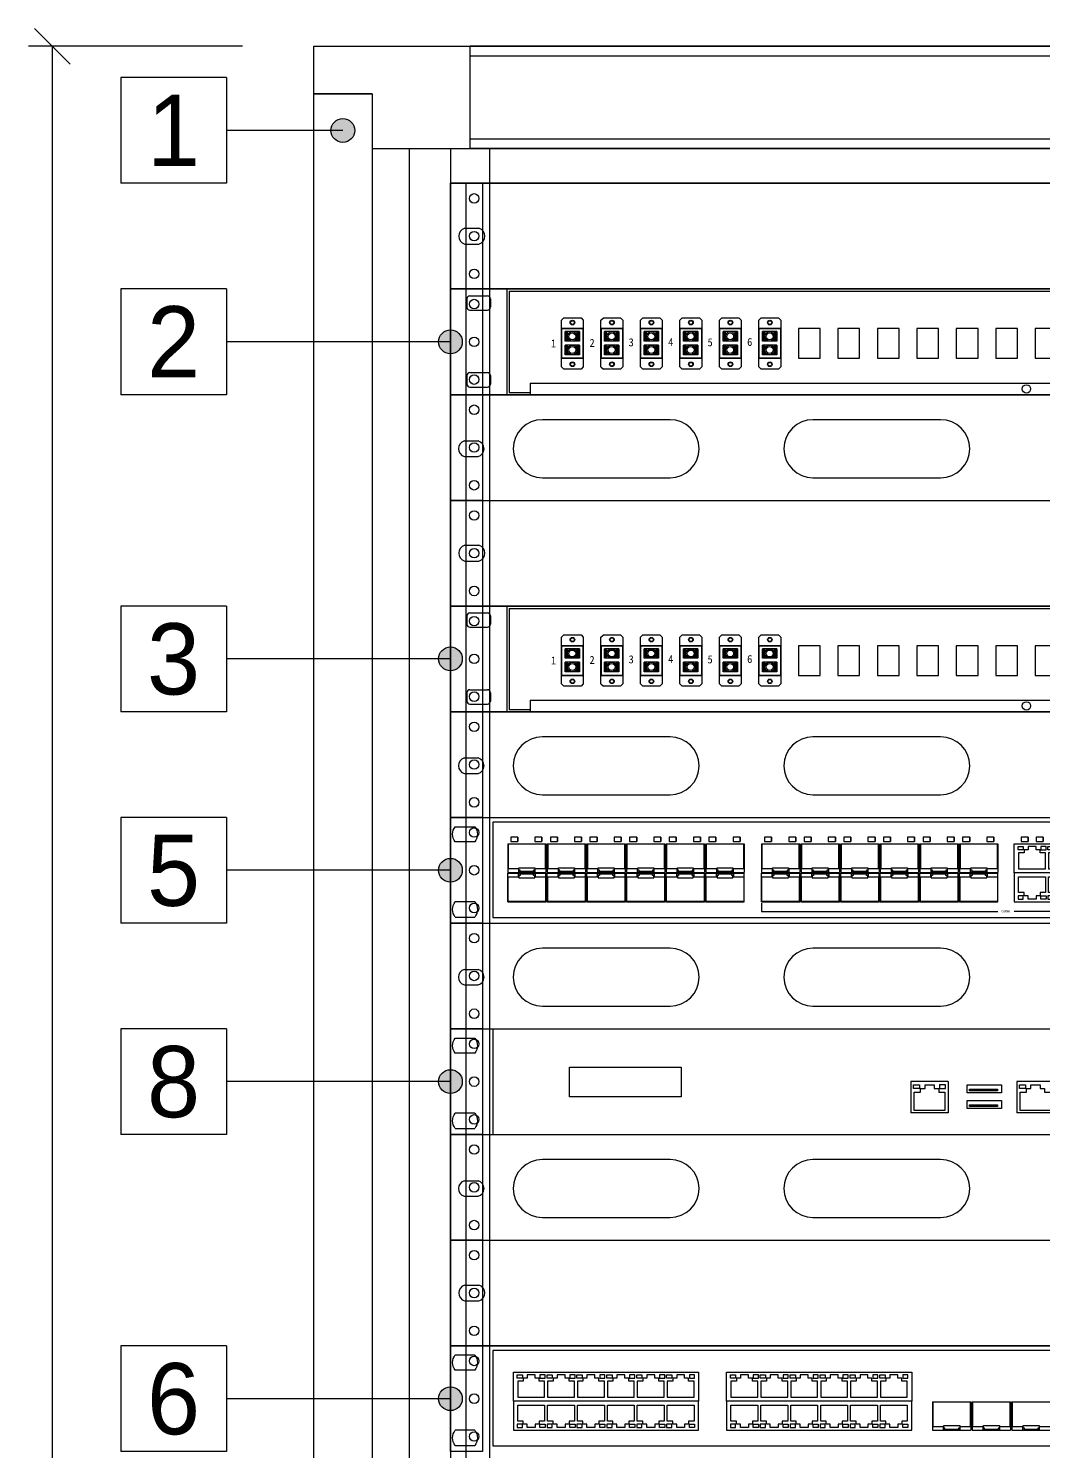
# Model space of a CAD drawing. Header units: millimetres. Extents: x 0 to 84100, y 0 to 29700.
# Drawn here: x 47709 to 50273, y 19964 to 23559 of the extents above; entities that cross this region are included whole.
import ezdxf
from ezdxf.enums import TextEntityAlignment as Align

# ---------------------------------------------------------------- set-up
doc = ezdxf.new("R2010")
doc.units = ezdxf.units.MM
doc.header["$LTSCALE"] = 1000
doc.layers.add('KEC-TEXT', color=6, linetype='Continuous')
doc.styles.add('나눔고딕', font='')
doc.styles.add('돋움체', font='')
doc.styles.get('나눔고딕').set_extended_font_data('나눔고딕')
doc.styles.get('돋움체').set_extended_font_data('DotumChe')

# ---------------------------------------------------------------- blocks, each defined once
blk = doc.blocks.new('_Oblique')
at = {"color": 0, "linetype": 'ByBlock', "lineweight": -2}
blk.add_line((-0.5, -0.5), (0.5, 0.5), dxfattribs=at)
blk = doc.blocks.new('*U29')
h = blk.add_hatch(color=0)
h.dxf.hatch_style = 1
h.paths.add_polyline_path([(98.52, 22.25, -1), (88.5, 22.25, -1)])
at = {"color": 0}
for p, q in [((0, 44.5), (0, 0)), ((44.5, 44.5), (0, 44.5)), ((44.5, 44.5), (44.5, 0)), ((93.51, 22.25), (44.5, 22.25)), ((44.5, 0), (0, 0))]:
    blk.add_line(p, q, dxfattribs=at)
blk.add_lwpolyline([(44.5, 22.25), (44.5, 22.25)], dxfattribs=at)
blk.add_circle((93.51, 22.25), 5.01, dxfattribs=at)
blk = doc.blocks.new('RACK_36U')
at = {"color": 0}
for p, q in [((0, 1780), (0, 1800)), ((0, 1800), (600, 1800)), ((65.85, 1757), (65.85, 1800)), ((534.15, 1800), (65.85, 1800)), ((65.85, 1757), (65.85, 1799.91)), ((65.85, 1796), (534.15, 1796)), ((65.85, 1762.8), (65.85, 1792.8)), ((24.5, 1780), (0, 1780)), ((0, 1780), (24.5, 1780)), ((24.5, 1780), (24.5, 91.6)), ((65.85, 1757), (65.85, 1765.6)), ((24.5, 1757), (65.85, 1757)), ((40.15, 1757), (40.15, 129.3)), ((57.5, 1757), (57.5, 129.3)), ((534.15, 1760.91), (65.85, 1760.91)), ((534.15, 1757), (65.85, 1757)), ((65.85, 1757), (526.05, 1757)), ((73.95, 1757), (73.95, 129.3)), ((542.5, 1742.3), (57.5, 1742.3)), ((64, 1742.3), (64, 140.3)), ((71, 1742.3), (64, 1742.3)), ((71, 1697.8), (64, 1697.8)), ((71, 1653.3), (64, 1653.3)), ((71, 1608.8), (64, 1608.8)), ((71, 1564.3), (64, 1564.3)), ((71, 1519.8), (64, 1519.8)), ((71, 1475.3), (64, 1475.3)), ((71, 1430.8), (64, 1430.8)), ((71, 1386.3), (64, 1386.3)), ((71, 1341.8), (64, 1341.8)), ((71, 1297.3), (64, 1297.3)), ((71, 1252.8), (64, 1252.8))]:
    blk.add_line(p, q, dxfattribs=at)
for points in [[(0, 1800), (600, 1800), (600, 71.6), (0, 71.6)], [(57.5, 1742.3), (71, 1742.3), (71, 1697.8), (57.5, 1697.8)], [(57.5, 1697.8), (71, 1697.8), (71, 1653.3), (57.5, 1653.3)], [(57.5, 1653.3), (71, 1653.3), (71, 1608.8), (57.5, 1608.8)], [(57.5, 1608.8), (71, 1608.8), (71, 1564.3), (57.5, 1564.3)], [(57.5, 1564.3), (71, 1564.3), (71, 1519.8), (57.5, 1519.8)], [(57.5, 1519.8), (71, 1519.8), (71, 1475.3), (57.5, 1475.3)], [(57.5, 1475.3), (71, 1475.3), (71, 1430.8), (57.5, 1430.8)], [(57.5, 1430.8), (71, 1430.8), (71, 1386.3), (57.5, 1386.3)], [(57.5, 1386.3), (71, 1386.3), (71, 1341.8), (57.5, 1341.8)], [(57.5, 1341.8), (71, 1341.8), (71, 1297.3), (57.5, 1297.3)], [(57.5, 1297.3), (71, 1297.3), (71, 1252.8), (57.5, 1252.8)], [(57.5, 1252.8), (71, 1252.8), (71, 1208.3), (57.5, 1208.3)]]:
    blk.add_lwpolyline(points, close=True, dxfattribs=at)
for centre in [(67.5, 1735.95), (67.5, 1720.05), (67.5, 1704.15), (67.5, 1691.45), (67.5, 1675.55), (67.5, 1659.65), (67.5, 1646.95), (67.5, 1631.05), (67.5, 1615.15), (67.5, 1602.45), (67.5, 1586.55), (67.5, 1570.65), (67.5, 1557.95), (67.5, 1542.05), (67.5, 1526.15), (67.5, 1513.45), (67.5, 1497.55), (67.5, 1481.65), (67.5, 1468.95), (67.5, 1453.05), (67.5, 1437.15), (67.5, 1424.45), (67.5, 1408.55), (67.5, 1392.65), (67.5, 1379.95), (67.5, 1364.05), (67.5, 1348.15), (67.5, 1335.45), (67.5, 1319.55), (67.5, 1303.65), (67.5, 1290.95), (67.5, 1275.05), (67.5, 1259.15), (67.5, 1246.45), (67.5, 1230.55), (67.5, 1214.65)]:
    blk.add_circle(centre, 2, dxfattribs=at)
blk = doc.blocks.new('ENTRY PANEL')
at = {"color": 0}
for p, q in [((0, 44.5), (0, 0)), ((0, 44.5), (485, 44.5)), ((92.45, 33.96), (38.7, 33.96)), ((206.39, 33.96), (152.64, 33.96)), ((5.86, 25.02), (11.73, 25.02)), ((5.86, 18.47), (11.73, 18.47)), ((38.7, 9.53), (92.45, 9.53)), ((152.64, 9.53), (206.39, 9.53)), ((0, 0), (485, 0))]:
    blk.add_line(p, q, dxfattribs=at)
for centre, radius, start, end in [((38.7, 21.74), 12.22, 90, 270), ((92.45, 21.74), 12.22, 270, 90), ((152.64, 21.74), 12.22, 90, 270), ((206.39, 21.74), 12.22, 270, 90), ((6.84, 21.74), 3.42, 106.60155, 253.39845), ((10.75, 21.74), 3.42, 286.60155, 73.39845)]:
    blk.add_arc(centre, radius, start, end, dxfattribs=at)
blk = doc.blocks.new('*U33')
at = {"color": 0}
for p, q in [((0, 44.5), (485, 44.5)), ((0, 44.5), (0, 0)), ((6, 25.6), (12, 25.6)), ((6, 18.9), (12, 18.9)), ((0, 0), (485, 0))]:
    blk.add_line(p, q, dxfattribs=at)
blk.add_lwpolyline([(0, 44.5), (485, 44.5), (485, 0), (0, 0)], close=True, dxfattribs=at)
for centre, start, end in [((7, 22.25), 106.60155, 253.39845), ((11, 22.25), 286.60155, 73.39845)]:
    blk.add_arc(centre, 3.5, start, end, dxfattribs=at)
blk = doc.blocks.new('*U34')
h = blk.add_hatch(color=0)
h.dxf.hatch_style = 1
h.paths.add_polyline_path([(143.83, 22.25, -1), (133.81, 22.25, -1)])
at = {"color": 0}
for p, q in [((0, 44.5), (0, 0)), ((44.5, 44.5), (0, 44.5)), ((44.5, 44.5), (44.5, 0)), ((138.82, 22.25), (44.5, 22.25)), ((44.5, 0), (0, 0))]:
    blk.add_line(p, q, dxfattribs=at)
blk.add_lwpolyline([(44.5, 22.25), (44.5, 22.25)], dxfattribs=at)
blk.add_circle((138.82, 22.25), 5.01, dxfattribs=at)
blk = doc.blocks.new('lcdfasdf')
at = {"color": 0}
for p, q in [((2222926, 1044790), (2222953, 1044816)), ((2222926, 1044258), (2222926, 1044790)), ((2222926, 1044354), (2222926, 1044693)), ((2222926, 1044693), (2223175, 1044693)), ((2222953, 1044816), (2223149, 1044816)), ((2223149, 1044816), (2223175, 1044790)), ((2223175, 1044790), (2223175, 1044258)), ((2223175, 1044693), (2223175, 1044354)), ((2223131, 1044659), (2222967, 1044659)), ((2222967, 1044549), (2222967, 1044659)), ((2223131, 1044549), (2222967, 1044549)), ((2222979, 1044659), (2222979, 1044549)), ((2222979, 1044556), (2222979, 1044651)), ((2222979, 1044651), (2222994, 1044651)), ((2222979, 1044556), (2222994, 1044556)), ((2222994, 1044556), (2222994, 1044651)), ((2223104, 1044556), (2223104, 1044651)), ((2223104, 1044651), (2223118, 1044651)), ((2223104, 1044556), (2223118, 1044556)), ((2223118, 1044659), (2223118, 1044549)), ((2223118, 1044556), (2223118, 1044651)), ((2223131, 1044659), (2223131, 1044549)), ((2223175, 1044354), (2222926, 1044354)), ((2223131, 1044506), (2222967, 1044506)), ((2222967, 1044395), (2222967, 1044506)), ((2223131, 1044395), (2222967, 1044395)), ((2222979, 1044506), (2222979, 1044395)), ((2222979, 1044403), (2222979, 1044498)), ((2222979, 1044498), (2222994, 1044498)), ((2222979, 1044403), (2222994, 1044403)), ((2222994, 1044403), (2222994, 1044498)), ((2223104, 1044403), (2223104, 1044498)), ((2223104, 1044498), (2223118, 1044498)), ((2223104, 1044403), (2223118, 1044403)), ((2223118, 1044506), (2223118, 1044395)), ((2223118, 1044403), (2223118, 1044498)), ((2223131, 1044506), (2223131, 1044395)), ((2222926, 1044258), (2222953, 1044231)), ((2223149, 1044231), (2222953, 1044231)), ((2223175, 1044258), (2223149, 1044231))]:
    blk.add_line(p, q, dxfattribs=at)
for centre, radius in [((2223051, 1044762), 26.5), ((2223051, 1044762), 21.2), ((2223049, 1044604), 55.2), ((2223049, 1044604), 39.4), ((2223049, 1044450), 55.2), ((2223049, 1044450), 39.4), ((2223051, 1044286), 26.5), ((2223051, 1044286), 21.2)]:
    blk.add_circle(centre, radius, dxfattribs=at)
blk = doc.blocks.new('12CORE')
at = {"color": 0}
for p, q in [((0, 44.5), (0, 0)), ((23.76, 44.5), (23.76, 0)), ((24.74, 43.52), (460.26, 43.52)), ((24.74, 43.52), (24.74, 0.98)), ((6.91, 40.38), (6.91, 36.83)), ((8.17, 41.63), (15.6, 41.63)), ((16.85, 40.38), (16.85, 36.83)), ((8.17, 35.57), (15.6, 35.57)), ((46.78, 27.8), (46.78, 15.32)), ((55.95, 27.8), (46.78, 27.8)), ((55.95, 15.32), (55.95, 27.8)), ((63.4, 27.8), (63.4, 15.32)), ((72.57, 27.8), (63.4, 27.8)), ((72.57, 15.32), (72.57, 27.8)), ((80.02, 27.8), (80.02, 15.32)), ((89.19, 27.8), (80.02, 27.8)), ((89.19, 15.32), (89.19, 27.8)), ((96.64, 27.8), (96.64, 15.32)), ((105.81, 27.8), (96.64, 27.8)), ((105.81, 15.32), (105.81, 27.8)), ((113.26, 27.8), (113.26, 15.32)), ((122.43, 27.8), (113.26, 27.8)), ((122.43, 15.32), (122.43, 27.8)), ((129.88, 27.8), (129.88, 15.32)), ((139.05, 27.8), (129.88, 27.8)), ((139.05, 15.32), (139.05, 27.8)), ((146.5, 27.8), (146.5, 15.32)), ((155.67, 27.8), (146.5, 27.8)), ((155.67, 15.32), (155.67, 27.8)), ((163.12, 27.8), (163.12, 15.32)), ((172.29, 27.8), (163.12, 27.8)), ((172.29, 15.32), (172.29, 27.8)), ((179.74, 27.8), (179.74, 15.32)), ((188.91, 27.8), (179.74, 27.8)), ((188.91, 15.32), (188.91, 27.8)), ((196.36, 27.8), (196.36, 15.32)), ((205.53, 27.8), (196.36, 27.8)), ((205.53, 15.32), (205.53, 27.8)), ((212.98, 27.8), (212.98, 15.32)), ((222.15, 27.8), (212.98, 27.8)), ((222.15, 15.32), (222.15, 27.8)), ((229.6, 27.8), (229.6, 15.32)), ((238.77, 27.8), (229.6, 27.8)), ((238.77, 15.32), (238.77, 27.8)), ((246.22, 27.8), (246.22, 15.32)), ((255.39, 27.8), (246.22, 27.8)), ((46.78, 15.32), (55.95, 15.32)), ((63.4, 15.32), (72.57, 15.32)), ((80.02, 15.32), (89.19, 15.32)), ((96.64, 15.32), (105.81, 15.32)), ((113.26, 15.32), (122.43, 15.32)), ((129.88, 15.32), (139.05, 15.32)), ((146.5, 15.32), (155.67, 15.32)), ((163.12, 15.32), (172.29, 15.32)), ((179.74, 15.32), (188.91, 15.32)), ((196.36, 15.32), (205.53, 15.32)), ((212.98, 15.32), (222.15, 15.32)), ((229.6, 15.32), (238.77, 15.32)), ((246.22, 15.32), (255.39, 15.32)), ((6.91, 8.02), (6.91, 4.47)), ((8.17, 9.27), (15.6, 9.27)), ((16.85, 8.02), (16.85, 4.47)), ((8.17, 3.22), (15.6, 3.22)), ((24.74, 0.98), (33.52, 0.98)), ((33.52, 4.88), (451.48, 4.88)), ((33.52, 4.88), (33.52, 0))]:
    blk.add_line(p, q, dxfattribs=at)
blk.add_lwpolyline([(0, 44.5), (485, 44.5), (485, 0), (0, 0)], close=True, dxfattribs=at)
blk.add_circle((242.5, 2.44), 1.76, dxfattribs=at)
for centre, start, end in [((8.17, 40.38), 90, 180), ((8.17, 36.83), 180, 270), ((15.6, 40.38), 0, 90), ((15.6, 36.83), 270, 0), ((8.17, 8.02), 90, 180), ((15.6, 8.02), 0, 90), ((8.17, 4.47), 180, 270), ((15.6, 4.47), 270, 0)]:
    blk.add_arc(centre, 1.25, start, end, dxfattribs=at)
at = {"color": 0, "xscale": 0.0368463320600703, "yscale": 0.0368463320600703, "zscale": 0.0368463320600703}
for p in [(-81859.9, -38465.31), (-81843.28, -38465.31), (-81826.66, -38465.31), (-81810.04, -38465.31), (-81793.42, -38465.31), (-81776.8, -38465.31)]:
    blk.add_blockref('lcdfasdf', p, dxfattribs=at)
at = {"color": 0, "style": '돋움체'}
for s, p in [('1', (42.31, 19.89)), ('2', (58.56, 20.12)), ('3', (75.01, 20.37)), ('4', (91.68, 20.5)), ('5', (108.25, 20.37)), ('6', (124.92, 20.5))]:
    blk.add_text(s, height=3.37, dxfattribs=at).set_placement(p)
blk = doc.blocks.new('*U36')
at = {"color": 0, "lineweight": -3}
for p, q in [((0, 44.5), (0, 0)), ((57.67, 42.53), (17.91, 42.53)), ((17.91, 42.53), (17.91, 2.38)), ((466.09, 42.53), (57.67, 42.53)), ((2.04, 40.65), (10.26, 40.65)), ((10.26, 34.23), (2.04, 34.23)), ((26.5, 33.39), (104.42, 33.39)), ((26.5, 21.19), (26.5, 33.39)), ((28.1, 30.94), (28.1, 32.32)), ((28.1, 32.32), (30.29, 32.32)), ((30.29, 30.94), (28.1, 30.94)), ((30.29, 32.32), (30.29, 30.94)), ((32.32, 30.94), (30.64, 30.94)), ((30.64, 30.94), (30.64, 29.56)), ((35.68, 32.32), (32.32, 32.32)), ((32.32, 32.32), (32.32, 30.94)), ((35.68, 30.94), (35.68, 32.32)), ((37.35, 30.94), (35.68, 30.94)), ((37.35, 29.56), (37.35, 30.94)), ((39.89, 32.32), (37.7, 32.32)), ((37.7, 32.32), (37.7, 30.94)), ((37.7, 30.94), (39.89, 30.94)), ((39.89, 30.94), (39.89, 32.32)), ((40.69, 30.94), (40.69, 32.32)), ((40.69, 32.32), (42.87, 32.32)), ((42.87, 30.94), (40.69, 30.94)), ((42.87, 32.32), (42.87, 30.94)), ((44.9, 30.94), (43.22, 30.94)), ((43.22, 30.94), (43.22, 29.56)), ((48.26, 32.32), (44.9, 32.32)), ((44.9, 32.32), (44.9, 30.94)), ((48.26, 30.94), (48.26, 32.32)), ((49.94, 30.94), (48.26, 30.94)), ((49.94, 29.56), (49.94, 30.94)), ((52.47, 32.32), (50.29, 32.32)), ((50.29, 32.32), (50.29, 30.94)), ((50.29, 30.94), (52.47, 30.94)), ((52.47, 30.94), (52.47, 32.32)), ((53.28, 30.94), (53.28, 32.32)), ((53.28, 32.32), (55.46, 32.32)), ((55.46, 30.94), (53.28, 30.94)), ((55.46, 32.32), (55.46, 30.94)), ((57.49, 30.94), (55.81, 30.94)), ((55.81, 30.94), (55.81, 29.56)), ((60.85, 32.32), (57.49, 32.32)), ((57.49, 32.32), (57.49, 30.94)), ((60.85, 30.94), (60.85, 32.32)), ((62.53, 30.94), (60.85, 30.94)), ((62.53, 29.56), (62.53, 30.94)), ((65.06, 32.32), (62.88, 32.32)), ((62.88, 32.32), (62.88, 30.94)), ((62.88, 30.94), (65.06, 30.94)), ((65.06, 30.94), (65.06, 32.32)), ((65.86, 30.94), (65.86, 32.32)), ((65.86, 32.32), (68.05, 32.32)), ((68.05, 30.94), (65.86, 30.94)), ((68.05, 32.32), (68.05, 30.94)), ((70.07, 30.94), (68.4, 30.94)), ((68.4, 30.94), (68.4, 29.56)), ((73.43, 32.32), (70.07, 32.32)), ((70.07, 32.32), (70.07, 30.94)), ((73.43, 30.94), (73.43, 32.32)), ((75.11, 30.94), (73.43, 30.94)), ((75.11, 29.56), (75.11, 30.94)), ((77.65, 32.32), (75.46, 32.32)), ((75.46, 32.32), (75.46, 30.94)), ((75.46, 30.94), (77.65, 30.94)), ((77.65, 30.94), (77.65, 32.32)), ((78.45, 30.94), (78.45, 32.32)), ((78.45, 32.32), (80.63, 32.32)), ((80.63, 30.94), (78.45, 30.94)), ((80.63, 32.32), (80.63, 30.94)), ((82.66, 30.94), (80.98, 30.94)), ((80.98, 30.94), (80.98, 29.56)), ((86.02, 32.32), (82.66, 32.32)), ((82.66, 32.32), (82.66, 30.94)), ((86.02, 30.94), (86.02, 32.32)), ((87.7, 30.94), (86.02, 30.94)), ((87.7, 29.56), (87.7, 30.94)), ((90.23, 32.32), (88.05, 32.32)), ((88.05, 32.32), (88.05, 30.94)), ((88.05, 30.94), (90.23, 30.94)), ((90.23, 30.94), (90.23, 32.32)), ((91.03, 30.94), (91.03, 32.32)), ((91.03, 32.32), (93.22, 32.32)), ((93.22, 30.94), (91.03, 30.94)), ((93.22, 32.32), (93.22, 30.94)), ((95.25, 30.94), (93.57, 30.94)), ((93.57, 30.94), (93.57, 29.56)), ((98.61, 32.32), (95.25, 32.32)), ((95.25, 32.32), (95.25, 30.94)), ((98.61, 30.94), (98.61, 32.32)), ((100.29, 30.94), (98.61, 30.94)), ((100.29, 29.56), (100.29, 30.94)), ((102.82, 32.32), (100.63, 32.32)), ((100.63, 32.32), (100.63, 30.94)), ((100.63, 30.94), (102.82, 30.94)), ((102.82, 30.94), (102.82, 32.32)), ((104.42, 33.39), (104.42, 21.19)), ((116.28, 33.39), (194.2, 33.39)), ((116.28, 21.19), (116.28, 33.39)), ((117.88, 30.94), (117.88, 32.32)), ((117.88, 32.32), (120.07, 32.32)), ((120.07, 30.94), (117.88, 30.94)), ((120.07, 32.32), (120.07, 30.94)), ((122.1, 30.94), (120.42, 30.94)), ((120.42, 30.94), (120.42, 29.56)), ((125.45, 32.32), (122.1, 32.32)), ((122.1, 32.32), (122.1, 30.94)), ((125.45, 30.94), (125.45, 32.32)), ((127.13, 30.94), (125.45, 30.94)), ((127.13, 29.56), (127.13, 30.94)), ((129.67, 32.32), (127.48, 32.32)), ((127.48, 32.32), (127.48, 30.94)), ((127.48, 30.94), (129.67, 30.94)), ((129.67, 30.94), (129.67, 32.32)), ((130.47, 30.94), (130.47, 32.32)), ((130.47, 32.32), (132.65, 32.32)), ((132.65, 30.94), (130.47, 30.94)), ((132.65, 32.32), (132.65, 30.94)), ((134.68, 30.94), (133, 30.94)), ((133, 30.94), (133, 29.56)), ((138.04, 32.32), (134.68, 32.32)), ((134.68, 32.32), (134.68, 30.94)), ((138.04, 30.94), (138.04, 32.32)), ((139.72, 30.94), (138.04, 30.94)), ((139.72, 29.56), (139.72, 30.94)), ((142.25, 32.32), (140.07, 32.32)), ((140.07, 32.32), (140.07, 30.94)), ((140.07, 30.94), (142.25, 30.94)), ((142.25, 30.94), (142.25, 32.32)), ((143.05, 30.94), (143.05, 32.32)), ((143.05, 32.32), (145.24, 32.32)), ((145.24, 30.94), (143.05, 30.94)), ((145.24, 32.32), (145.24, 30.94)), ((147.27, 30.94), (145.59, 30.94)), ((145.59, 30.94), (145.59, 29.56)), ((150.63, 32.32), (147.27, 32.32)), ((147.27, 32.32), (147.27, 30.94)), ((150.63, 30.94), (150.63, 32.32)), ((152.31, 30.94), (150.63, 30.94)), ((152.31, 29.56), (152.31, 30.94)), ((154.84, 32.32), (152.66, 32.32)), ((152.66, 32.32), (152.66, 30.94)), ((152.66, 30.94), (154.84, 30.94)), ((154.84, 30.94), (154.84, 32.32)), ((155.64, 30.94), (155.64, 32.32)), ((155.64, 32.32), (157.82, 32.32)), ((157.82, 30.94), (155.64, 30.94)), ((157.82, 32.32), (157.82, 30.94)), ((159.85, 30.94), (158.17, 30.94)), ((158.17, 30.94), (158.17, 29.56)), ((163.21, 32.32), (159.85, 32.32)), ((159.85, 32.32), (159.85, 30.94)), ((163.21, 30.94), (163.21, 32.32)), ((164.89, 30.94), (163.21, 30.94)), ((164.89, 29.56), (164.89, 30.94)), ((167.42, 32.32), (165.24, 32.32)), ((165.24, 32.32), (165.24, 30.94)), ((165.24, 30.94), (167.42, 30.94)), ((167.42, 30.94), (167.42, 32.32)), ((168.23, 30.94), (168.23, 32.32)), ((168.23, 32.32), (170.41, 32.32)), ((170.41, 30.94), (168.23, 30.94)), ((170.41, 32.32), (170.41, 30.94)), ((172.44, 30.94), (170.76, 30.94)), ((170.76, 30.94), (170.76, 29.56)), ((175.8, 32.32), (172.44, 32.32)), ((172.44, 32.32), (172.44, 30.94)), ((175.8, 30.94), (175.8, 32.32)), ((177.48, 30.94), (175.8, 30.94)), ((177.48, 29.56), (177.48, 30.94)), ((180.01, 32.32), (177.83, 32.32)), ((177.83, 32.32), (177.83, 30.94)), ((177.83, 30.94), (180.01, 30.94)), ((180.01, 30.94), (180.01, 32.32)), ((180.81, 30.94), (180.81, 32.32)), ((180.81, 32.32), (183, 32.32)), ((183, 30.94), (180.81, 30.94)), ((183, 32.32), (183, 30.94)), ((185.03, 30.94), (183.35, 30.94)), ((183.35, 30.94), (183.35, 29.56)), ((188.38, 32.32), (185.03, 32.32)), ((185.03, 32.32), (185.03, 30.94)), ((188.38, 30.94), (188.38, 32.32)), ((190.06, 30.94), (188.38, 30.94)), ((190.06, 29.56), (190.06, 30.94)), ((192.6, 32.32), (190.41, 32.32)), ((190.41, 32.32), (190.41, 30.94)), ((190.41, 30.94), (192.6, 30.94)), ((192.6, 30.94), (192.6, 32.32)), ((194.2, 33.39), (194.2, 21.19)), ((28.34, 29.56), (28.34, 22.84)), ((30.64, 29.56), (28.34, 29.56)), ((39.65, 29.56), (37.35, 29.56)), ((39.65, 22.84), (39.65, 29.56)), ((40.93, 29.56), (40.93, 22.84)), ((43.22, 29.56), (40.93, 29.56)), ((52.24, 29.56), (49.94, 29.56)), ((52.24, 22.84), (52.24, 29.56)), ((53.51, 29.56), (53.51, 22.84)), ((55.81, 29.56), (53.51, 29.56)), ((64.82, 29.56), (62.53, 29.56)), ((64.82, 22.84), (64.82, 29.56)), ((66.1, 29.56), (66.1, 22.84)), ((68.4, 29.56), (66.1, 29.56)), ((77.41, 29.56), (75.11, 29.56)), ((77.41, 22.84), (77.41, 29.56)), ((78.68, 29.56), (78.68, 22.84)), ((80.98, 29.56), (78.68, 29.56)), ((90, 29.56), (87.7, 29.56)), ((90, 22.84), (90, 29.56)), ((91.27, 29.56), (91.27, 22.84)), ((93.57, 29.56), (91.27, 29.56)), ((102.58, 29.56), (100.29, 29.56)), ((102.58, 22.84), (102.58, 29.56)), ((118.12, 29.56), (118.12, 22.84)), ((120.42, 29.56), (118.12, 29.56)), ((129.43, 29.56), (127.13, 29.56)), ((129.43, 22.84), (129.43, 29.56)), ((130.7, 29.56), (130.7, 22.84)), ((133, 29.56), (130.7, 29.56)), ((142.02, 29.56), (139.72, 29.56)), ((142.02, 22.84), (142.02, 29.56)), ((143.29, 29.56), (143.29, 22.84)), ((145.59, 29.56), (143.29, 29.56)), ((154.6, 29.56), (152.31, 29.56)), ((154.6, 22.84), (154.6, 29.56)), ((155.88, 29.56), (155.88, 22.84)), ((158.17, 29.56), (155.88, 29.56)), ((167.19, 29.56), (164.89, 29.56)), ((167.19, 22.84), (167.19, 29.56)), ((168.46, 29.56), (168.46, 22.84)), ((170.76, 29.56), (168.46, 29.56)), ((179.77, 29.56), (177.48, 29.56)), ((179.77, 22.84), (179.77, 29.56)), ((181.05, 29.56), (181.05, 22.84)), ((183.35, 29.56), (181.05, 29.56)), ((192.36, 29.56), (190.06, 29.56)), ((192.36, 22.84), (192.36, 29.56)), ((104.42, 21.19), (26.5, 21.19)), ((104.42, 21.19), (26.5, 21.19)), ((26.5, 21.19), (26.5, 9)), ((28.34, 22.84), (39.65, 22.84)), ((28.34, 12.82), (28.34, 19.55)), ((28.34, 19.55), (39.65, 19.55)), ((39.65, 19.55), (39.65, 12.82)), ((40.93, 22.84), (52.24, 22.84)), ((40.93, 12.82), (40.93, 19.55)), ((40.93, 19.55), (52.24, 19.55)), ((52.24, 19.55), (52.24, 12.82)), ((53.51, 22.84), (64.82, 22.84)), ((53.51, 12.82), (53.51, 19.55)), ((53.51, 19.55), (64.82, 19.55)), ((64.82, 19.55), (64.82, 12.82)), ((66.1, 22.84), (77.41, 22.84)), ((66.1, 12.82), (66.1, 19.55)), ((66.1, 19.55), (77.41, 19.55)), ((77.41, 19.55), (77.41, 12.82)), ((78.68, 22.84), (90, 22.84)), ((78.68, 12.82), (78.68, 19.55)), ((78.68, 19.55), (90, 19.55)), ((90, 19.55), (90, 12.82)), ((91.27, 22.84), (102.58, 22.84)), ((91.27, 12.82), (91.27, 19.55)), ((91.27, 19.55), (102.58, 19.55)), ((102.58, 19.55), (102.58, 12.82)), ((104.42, 9), (104.42, 21.19)), ((194.2, 21.19), (116.28, 21.19)), ((194.2, 21.19), (116.28, 21.19)), ((116.28, 21.19), (116.28, 9)), ((118.12, 22.84), (129.43, 22.84)), ((118.12, 12.82), (118.12, 19.55)), ((118.12, 19.55), (129.43, 19.55)), ((129.43, 19.55), (129.43, 12.82)), ((130.7, 22.84), (142.02, 22.84)), ((130.7, 12.82), (130.7, 19.55)), ((130.7, 19.55), (142.02, 19.55)), ((142.02, 19.55), (142.02, 12.82)), ((143.29, 22.84), (154.6, 22.84)), ((143.29, 12.82), (143.29, 19.55)), ((143.29, 19.55), (154.6, 19.55)), ((154.6, 19.55), (154.6, 12.82)), ((155.88, 22.84), (167.19, 22.84)), ((155.88, 12.82), (155.88, 19.55)), ((155.88, 19.55), (167.19, 19.55)), ((167.19, 19.55), (167.19, 12.82)), ((168.46, 22.84), (179.77, 22.84)), ((168.46, 12.82), (168.46, 19.55)), ((168.46, 19.55), (179.77, 19.55)), ((179.77, 19.55), (179.77, 12.82)), ((181.05, 22.84), (192.36, 22.84)), ((181.05, 12.82), (181.05, 19.55)), ((181.05, 19.55), (192.36, 19.55)), ((192.36, 19.55), (192.36, 12.82)), ((194.2, 9), (194.2, 21.19)), ((30.64, 12.82), (28.34, 12.82)), ((30.64, 11.45), (30.64, 12.82)), ((39.65, 12.82), (37.35, 12.82)), ((37.35, 12.82), (37.35, 11.45)), ((43.22, 12.82), (40.93, 12.82)), ((43.22, 11.45), (43.22, 12.82)), ((52.24, 12.82), (49.94, 12.82)), ((49.94, 12.82), (49.94, 11.45)), ((55.81, 12.82), (53.51, 12.82)), ((55.81, 11.45), (55.81, 12.82)), ((64.82, 12.82), (62.53, 12.82)), ((62.53, 12.82), (62.53, 11.45)), ((68.4, 12.82), (66.1, 12.82)), ((68.4, 11.45), (68.4, 12.82)), ((77.41, 12.82), (75.11, 12.82)), ((75.11, 12.82), (75.11, 11.45)), ((80.98, 12.82), (78.68, 12.82)), ((80.98, 11.45), (80.98, 12.82)), ((90, 12.82), (87.7, 12.82)), ((87.7, 12.82), (87.7, 11.45)), ((93.57, 12.82), (91.27, 12.82)), ((93.57, 11.45), (93.57, 12.82)), ((102.58, 12.82), (100.29, 12.82)), ((100.29, 12.82), (100.29, 11.45)), ((120.42, 12.82), (118.12, 12.82)), ((120.42, 11.45), (120.42, 12.82)), ((129.43, 12.82), (127.13, 12.82)), ((127.13, 12.82), (127.13, 11.45)), ((133, 12.82), (130.7, 12.82)), ((133, 11.45), (133, 12.82)), ((142.02, 12.82), (139.72, 12.82)), ((139.72, 12.82), (139.72, 11.45)), ((145.59, 12.82), (143.29, 12.82)), ((145.59, 11.45), (145.59, 12.82)), ((154.6, 12.82), (152.31, 12.82)), ((152.31, 12.82), (152.31, 11.45)), ((158.17, 12.82), (155.88, 12.82)), ((158.17, 11.45), (158.17, 12.82)), ((167.19, 12.82), (164.89, 12.82)), ((164.89, 12.82), (164.89, 11.45)), ((170.76, 12.82), (168.46, 12.82)), ((170.76, 11.45), (170.76, 12.82)), ((179.77, 12.82), (177.48, 12.82)), ((177.48, 12.82), (177.48, 11.45)), ((183.35, 12.82), (181.05, 12.82)), ((183.35, 11.45), (183.35, 12.82)), ((192.36, 12.82), (190.06, 12.82)), ((190.06, 12.82), (190.06, 11.45)), ((10.26, 8.96), (2.04, 8.96)), ((26.5, 9), (104.42, 9)), ((30.29, 11.45), (28.1, 11.45)), ((28.1, 11.45), (28.1, 10.07)), ((28.1, 10.07), (30.29, 10.07)), ((30.29, 10.07), (30.29, 11.45)), ((32.32, 11.45), (30.64, 11.45)), ((32.32, 10.07), (32.32, 11.45)), ((35.68, 10.07), (32.32, 10.07)), ((37.35, 11.45), (35.68, 11.45)), ((35.68, 11.45), (35.68, 10.07)), ((37.7, 11.45), (39.89, 11.45)), ((37.7, 10.07), (37.7, 11.45)), ((39.89, 10.07), (37.7, 10.07)), ((39.89, 11.45), (39.89, 10.07)), ((42.87, 11.45), (40.69, 11.45)), ((40.69, 11.45), (40.69, 10.07)), ((40.69, 10.07), (42.87, 10.07)), ((42.87, 10.07), (42.87, 11.45)), ((44.9, 11.45), (43.22, 11.45)), ((44.9, 10.07), (44.9, 11.45)), ((48.26, 10.07), (44.9, 10.07)), ((49.94, 11.45), (48.26, 11.45)), ((48.26, 11.45), (48.26, 10.07)), ((50.29, 11.45), (52.47, 11.45)), ((50.29, 10.07), (50.29, 11.45)), ((52.47, 10.07), (50.29, 10.07)), ((52.47, 11.45), (52.47, 10.07)), ((55.46, 11.45), (53.28, 11.45)), ((53.28, 11.45), (53.28, 10.07)), ((53.28, 10.07), (55.46, 10.07)), ((55.46, 10.07), (55.46, 11.45)), ((57.49, 11.45), (55.81, 11.45)), ((57.49, 10.07), (57.49, 11.45)), ((60.85, 10.07), (57.49, 10.07)), ((62.53, 11.45), (60.85, 11.45)), ((60.85, 11.45), (60.85, 10.07)), ((62.88, 11.45), (65.06, 11.45)), ((62.88, 10.07), (62.88, 11.45)), ((65.06, 10.07), (62.88, 10.07)), ((65.06, 11.45), (65.06, 10.07)), ((68.05, 11.45), (65.86, 11.45)), ((65.86, 11.45), (65.86, 10.07)), ((65.86, 10.07), (68.05, 10.07)), ((68.05, 10.07), (68.05, 11.45)), ((70.07, 11.45), (68.4, 11.45)), ((70.07, 10.07), (70.07, 11.45)), ((73.43, 10.07), (70.07, 10.07)), ((75.11, 11.45), (73.43, 11.45)), ((73.43, 11.45), (73.43, 10.07)), ((75.46, 11.45), (77.65, 11.45)), ((75.46, 10.07), (75.46, 11.45)), ((77.65, 10.07), (75.46, 10.07)), ((77.65, 11.45), (77.65, 10.07)), ((80.63, 11.45), (78.45, 11.45)), ((78.45, 11.45), (78.45, 10.07)), ((78.45, 10.07), (80.63, 10.07)), ((80.63, 10.07), (80.63, 11.45)), ((82.66, 11.45), (80.98, 11.45)), ((82.66, 10.07), (82.66, 11.45)), ((86.02, 10.07), (82.66, 10.07)), ((87.7, 11.45), (86.02, 11.45)), ((86.02, 11.45), (86.02, 10.07)), ((88.05, 11.45), (90.23, 11.45)), ((88.05, 10.07), (88.05, 11.45)), ((90.23, 10.07), (88.05, 10.07)), ((90.23, 11.45), (90.23, 10.07)), ((93.22, 11.45), (91.03, 11.45)), ((91.03, 11.45), (91.03, 10.07)), ((91.03, 10.07), (93.22, 10.07)), ((93.22, 10.07), (93.22, 11.45)), ((95.25, 11.45), (93.57, 11.45)), ((95.25, 10.07), (95.25, 11.45)), ((98.61, 10.07), (95.25, 10.07)), ((100.29, 11.45), (98.61, 11.45)), ((98.61, 11.45), (98.61, 10.07)), ((100.63, 11.45), (102.82, 11.45)), ((100.63, 10.07), (100.63, 11.45)), ((102.82, 10.07), (100.63, 10.07)), ((102.82, 11.45), (102.82, 10.07)), ((116.28, 9), (194.2, 9)), ((120.07, 11.45), (117.88, 11.45)), ((117.88, 11.45), (117.88, 10.07)), ((117.88, 10.07), (120.07, 10.07)), ((120.07, 10.07), (120.07, 11.45)), ((122.1, 11.45), (120.42, 11.45)), ((122.1, 10.07), (122.1, 11.45)), ((125.45, 10.07), (122.1, 10.07)), ((127.13, 11.45), (125.45, 11.45)), ((125.45, 11.45), (125.45, 10.07)), ((127.48, 11.45), (129.67, 11.45)), ((127.48, 10.07), (127.48, 11.45)), ((129.67, 10.07), (127.48, 10.07)), ((129.67, 11.45), (129.67, 10.07)), ((132.65, 11.45), (130.47, 11.45)), ((130.47, 11.45), (130.47, 10.07)), ((130.47, 10.07), (132.65, 10.07)), ((132.65, 10.07), (132.65, 11.45)), ((134.68, 11.45), (133, 11.45)), ((134.68, 10.07), (134.68, 11.45)), ((138.04, 10.07), (134.68, 10.07)), ((139.72, 11.45), (138.04, 11.45)), ((138.04, 11.45), (138.04, 10.07)), ((140.07, 11.45), (142.25, 11.45)), ((140.07, 10.07), (140.07, 11.45)), ((142.25, 10.07), (140.07, 10.07)), ((142.25, 11.45), (142.25, 10.07)), ((145.24, 11.45), (143.05, 11.45)), ((143.05, 11.45), (143.05, 10.07)), ((143.05, 10.07), (145.24, 10.07)), ((145.24, 10.07), (145.24, 11.45)), ((147.27, 11.45), (145.59, 11.45)), ((147.27, 10.07), (147.27, 11.45)), ((150.63, 10.07), (147.27, 10.07)), ((152.31, 11.45), (150.63, 11.45)), ((150.63, 11.45), (150.63, 10.07)), ((152.66, 11.45), (154.84, 11.45)), ((152.66, 10.07), (152.66, 11.45)), ((154.84, 10.07), (152.66, 10.07)), ((154.84, 11.45), (154.84, 10.07)), ((157.82, 11.45), (155.64, 11.45)), ((155.64, 11.45), (155.64, 10.07)), ((155.64, 10.07), (157.82, 10.07)), ((157.82, 10.07), (157.82, 11.45)), ((159.85, 11.45), (158.17, 11.45)), ((159.85, 10.07), (159.85, 11.45)), ((163.21, 10.07), (159.85, 10.07)), ((164.89, 11.45), (163.21, 11.45)), ((163.21, 11.45), (163.21, 10.07)), ((165.24, 11.45), (167.42, 11.45)), ((165.24, 10.07), (165.24, 11.45)), ((167.42, 10.07), (165.24, 10.07)), ((167.42, 11.45), (167.42, 10.07)), ((170.41, 11.45), (168.23, 11.45)), ((168.23, 11.45), (168.23, 10.07)), ((168.23, 10.07), (170.41, 10.07)), ((170.41, 10.07), (170.41, 11.45)), ((172.44, 11.45), (170.76, 11.45)), ((172.44, 10.07), (172.44, 11.45)), ((175.8, 10.07), (172.44, 10.07)), ((177.48, 11.45), (175.8, 11.45)), ((175.8, 11.45), (175.8, 10.07)), ((177.83, 11.45), (180.01, 11.45)), ((177.83, 10.07), (177.83, 11.45)), ((180.01, 10.07), (177.83, 10.07)), ((180.01, 11.45), (180.01, 10.07)), ((183, 11.45), (180.81, 11.45)), ((180.81, 11.45), (180.81, 10.07)), ((180.81, 10.07), (183, 10.07)), ((183, 10.07), (183, 11.45)), ((185.03, 11.45), (183.35, 11.45)), ((185.03, 10.07), (185.03, 11.45)), ((188.38, 10.07), (185.03, 10.07)), ((190.06, 11.45), (188.38, 11.45)), ((188.38, 11.45), (188.38, 10.07)), ((190.41, 11.45), (192.6, 11.45)), ((190.41, 10.07), (190.41, 11.45)), ((192.6, 10.07), (190.41, 10.07)), ((192.6, 11.45), (192.6, 10.07)), ((2.04, 2.54), (10.26, 2.54)), ((17.91, 2.38), (466.09, 2.38))]:
    blk.add_line(p, q, dxfattribs=at)
at = {"color": 0}
for p, q in [((0, 44.5), (485, 44.5)), ((218.94, 20.82), (203.13, 20.82)), ((203.13, 20.82), (203.13, 10.54)), ((218.94, 10.54), (218.94, 20.82)), ((235.65, 20.82), (219.84, 20.82)), ((219.84, 20.82), (219.84, 10.54)), ((235.65, 10.54), (235.65, 20.82)), ((252.35, 20.82), (236.54, 20.82)), ((236.54, 20.82), (236.54, 10.54)), ((203.13, 10.54), (207.48, 10.54)), ((207.48, 10.54), (207.48, 9.14)), ((207.48, 9.14), (214.6, 9.14)), ((207.68, 10.92), (214.4, 10.92)), ((207.68, 9.87), (207.68, 10.92)), ((208.21, 9.87), (207.68, 9.87)), ((208.21, 9.34), (208.21, 9.87)), ((213.87, 9.34), (208.21, 9.34)), ((214.4, 9.87), (213.87, 9.87)), ((213.87, 9.87), (213.87, 9.34)), ((214.4, 10.92), (214.4, 9.87)), ((214.6, 9.14), (214.6, 10.54)), ((214.6, 10.54), (218.94, 10.54)), ((219.84, 10.54), (224.18, 10.54)), ((224.18, 10.54), (224.18, 9.14)), ((224.18, 9.14), (231.3, 9.14)), ((224.38, 10.92), (231.1, 10.92)), ((224.38, 9.87), (224.38, 10.92)), ((224.91, 9.87), (224.38, 9.87)), ((224.91, 9.34), (224.91, 9.87)), ((230.57, 9.34), (224.91, 9.34)), ((231.1, 9.87), (230.57, 9.87)), ((230.57, 9.87), (230.57, 9.34)), ((231.1, 10.92), (231.1, 9.87)), ((231.3, 9.14), (231.3, 10.54)), ((231.3, 10.54), (235.65, 10.54)), ((236.54, 10.54), (240.89, 10.54)), ((240.89, 10.54), (240.89, 9.14)), ((240.89, 9.14), (248.01, 9.14)), ((241.09, 10.92), (247.81, 10.92)), ((241.09, 9.87), (241.09, 10.92)), ((241.62, 9.87), (241.09, 9.87)), ((241.62, 9.34), (241.62, 9.87)), ((247.28, 9.34), (241.62, 9.34)), ((247.81, 9.87), (247.28, 9.87)), ((247.28, 9.87), (247.28, 9.34)), ((247.81, 10.92), (247.81, 9.87)), ((248.01, 9.14), (248.01, 10.54)), ((248.01, 10.54), (252.35, 10.54))]:
    blk.add_line(p, q, dxfattribs=at)
at = {"color": 0, "ltscale": 2}
for p, q in [((202.96, 20.98), (202.96, 8.93)), ((202.96, 20.98), (219.11, 20.98)), ((219.11, 20.98), (219.11, 8.93)), ((219.67, 20.98), (219.67, 8.93)), ((219.67, 20.98), (235.82, 20.98)), ((235.82, 20.98), (235.82, 8.93)), ((236.37, 20.98), (236.37, 8.93)), ((236.37, 20.98), (252.52, 20.98)), ((202.96, 8.93), (219.11, 8.93)), ((219.67, 8.93), (235.82, 8.93)), ((236.37, 8.93), (252.52, 8.93))]:
    blk.add_line(p, q, dxfattribs=at)
at = {"color": 0, "lineweight": -3, "extrusion": (0, 0, -1)}
for centre, major_axis, start_param, end_param in [((6.15, 37.44), (-5.21, 0), -0.663497, 0.662249), ((6.15, 37.44), (5.21, 0), -0.662187, 0.663558), ((6.15, 5.75), (5.21, 0), 2.479192, 3.804938), ((6.15, 5.75), (-5.21, 0), 2.478201, 3.803946)]:
    blk.add_ellipse(centre, major_axis=major_axis, ratio=1, start_param=start_param, end_param=end_param, dxfattribs=at)
blk = doc.blocks.new('광포트')
at = {"color": 0, "ltscale": 2}
for p, q in [((53412, 32946), (53412, 32537)), ((53412, 32946), (53960, 32946)), ((53960, 32946), (53960, 32537)), ((53412, 32537), (53960, 32537))]:
    blk.add_line(p, q, dxfattribs=at)
at = {"color": 0}
for p, q in [((53954, 32941), (53418, 32941)), ((53418, 32941), (53418, 32592)), ((53954, 32592), (53954, 32941)), ((53418, 32592), (53565, 32592)), ((53565, 32592), (53565, 32544)), ((53572, 32605), (53800, 32605)), ((53572, 32569), (53572, 32605)), ((53590, 32569), (53572, 32569)), ((53590, 32551), (53590, 32569)), ((53800, 32569), (53782, 32569)), ((53782, 32569), (53782, 32551)), ((53800, 32605), (53800, 32569)), ((53807, 32544), (53807, 32592)), ((53807, 32592), (53954, 32592)), ((53565, 32544), (53807, 32544)), ((53782, 32551), (53590, 32551))]:
    blk.add_line(p, q, dxfattribs=at)
blk = doc.blocks.new('광포트 위아래')
at = {"color": 0}
blk.add_blockref('광포트', (0, 0), dxfattribs=at)
at = {"color": 0, "xscale": -1, "rotation": 180}
blk.add_blockref('광포트', (0, 65065), dxfattribs=at)
blk = doc.blocks.new('UTP 12PORT')
at = {"color": 0}
for p, q in [((60415, 24934), (63630, 24934)), ((60415, 24431), (60415, 24934)), ((63630, 24934), (63630, 24431)), ((63630, 24431), (60415, 24431)), ((63630, 24431), (60415, 24431)), ((60415, 24431), (60415, 23928)), ((63630, 23928), (63630, 24431)), ((60415, 23928), (63630, 23928))]:
    blk.add_line(p, q, dxfattribs=at)
for points in [[(60571, 24833), (60481, 24833), (60481, 24890), (60571, 24890)], [(60877, 24833), (60967, 24833), (60967, 24890), (60877, 24890)], [(61091, 24833), (61000, 24833), (61000, 24890), (61091, 24890)], [(61397, 24833), (61487, 24833), (61487, 24890), (61397, 24890)], [(61610, 24833), (61520, 24833), (61520, 24890), (61610, 24890)], [(61916, 24833), (62006, 24833), (62006, 24890), (61916, 24890)], [(62129, 24833), (62039, 24833), (62039, 24890), (62129, 24890)], [(62435, 24833), (62525, 24833), (62525, 24890), (62435, 24890)], [(62648, 24833), (62558, 24833), (62558, 24890), (62648, 24890)], [(62954, 24833), (63044, 24833), (63044, 24890), (62954, 24890)], [(63168, 24833), (63077, 24833), (63077, 24890), (63168, 24890)], [(63474, 24833), (63564, 24833), (63564, 24890), (63474, 24890)], [(60571, 24029), (60481, 24029), (60481, 23972), (60571, 23972)], [(60877, 24029), (60967, 24029), (60967, 23972), (60877, 23972)], [(61091, 24029), (61000, 24029), (61000, 23972), (61091, 23972)], [(61397, 24029), (61487, 24029), (61487, 23972), (61397, 23972)], [(61610, 24029), (61520, 24029), (61520, 23972), (61610, 23972)], [(61916, 24029), (62006, 24029), (62006, 23972), (61916, 23972)], [(62129, 24029), (62039, 24029), (62039, 23972), (62129, 23972)], [(62435, 24029), (62525, 24029), (62525, 23972), (62435, 23972)], [(62648, 24029), (62558, 24029), (62558, 23972), (62648, 23972)], [(62954, 24029), (63044, 24029), (63044, 23972), (62954, 23972)], [(63168, 24029), (63077, 24029), (63077, 23972), (63168, 23972)], [(63474, 24029), (63564, 24029), (63564, 23972), (63474, 23972)]]:
    blk.add_lwpolyline(points, close=True, dxfattribs=at)
for points in [[(60491, 24776), (60491, 24499), (60958, 24499), (60958, 24776), (60863, 24776), (60863, 24833), (60794, 24833), (60794, 24890), (60655, 24890), (60655, 24833), (60586, 24833), (60586, 24776), (60491, 24776)], [(61010, 24776), (61010, 24499), (61477, 24499), (61477, 24776), (61382, 24776), (61382, 24833), (61313, 24833), (61313, 24890), (61174, 24890), (61174, 24833), (61105, 24833), (61105, 24776), (61010, 24776)], [(61529, 24776), (61529, 24499), (61996, 24499), (61996, 24776), (61901, 24776), (61901, 24833), (61832, 24833), (61832, 24890), (61693, 24890), (61693, 24833), (61624, 24833), (61624, 24776), (61529, 24776)], [(62049, 24776), (62049, 24499), (62515, 24499), (62515, 24776), (62421, 24776), (62421, 24833), (62351, 24833), (62351, 24890), (62213, 24890), (62213, 24833), (62143, 24833), (62143, 24776), (62049, 24776)], [(62568, 24776), (62568, 24499), (63035, 24499), (63035, 24776), (62940, 24776), (62940, 24833), (62871, 24833), (62871, 24890), (62732, 24890), (62732, 24833), (62663, 24833), (62663, 24776), (62568, 24776)], [(63087, 24776), (63087, 24499), (63554, 24499), (63554, 24776), (63459, 24776), (63459, 24833), (63390, 24833), (63390, 24890), (63251, 24890), (63251, 24833), (63182, 24833), (63182, 24776), (63087, 24776)], [(60491, 24086), (60491, 24363), (60958, 24363), (60958, 24086), (60863, 24086), (60863, 24029), (60794, 24029), (60794, 23972), (60655, 23972), (60655, 24029), (60586, 24029), (60586, 24086), (60491, 24086)], [(61010, 24086), (61010, 24363), (61477, 24363), (61477, 24086), (61382, 24086), (61382, 24029), (61313, 24029), (61313, 23972), (61174, 23972), (61174, 24029), (61105, 24029), (61105, 24086), (61010, 24086)], [(61529, 24086), (61529, 24363), (61996, 24363), (61996, 24086), (61901, 24086), (61901, 24029), (61832, 24029), (61832, 23972), (61693, 23972), (61693, 24029), (61624, 24029), (61624, 24086), (61529, 24086)], [(62049, 24086), (62049, 24363), (62515, 24363), (62515, 24086), (62421, 24086), (62421, 24029), (62351, 24029), (62351, 23972), (62213, 23972), (62213, 24029), (62143, 24029), (62143, 24086), (62049, 24086)], [(62568, 24086), (62568, 24363), (63035, 24363), (63035, 24086), (62940, 24086), (62940, 24029), (62871, 24029), (62871, 23972), (62732, 23972), (62732, 24029), (62663, 24029), (62663, 24086), (62568, 24086)], [(63087, 24086), (63087, 24363), (63554, 24363), (63554, 24086), (63459, 24086), (63459, 24029), (63390, 24029), (63390, 23972), (63251, 23972), (63251, 24029), (63182, 24029), (63182, 24086), (63087, 24086)]]:
    blk.add_lwpolyline(points, dxfattribs=at)
blk = doc.blocks.new('2128GXF')
at = {"color": 0}
for p, q in [((0, 0), (0, 44.5)), ((0, 44.5), (485, 44.5)), ((0, 0), (485, 0))]:
    blk.add_line(p, q, dxfattribs=at)
at = {"color": 0, "lineweight": -3}
for p, q in [((57.6, 42.48), (17.89, 42.48)), ((17.89, 42.48), (17.89, 2.38)), ((465.54, 42.48), (57.6, 42.48)), ((2.04, 40.6), (10.25, 40.6)), ((10.25, 34.19), (2.04, 34.19)), ((10.25, 8.95), (2.04, 8.95)), ((2.04, 2.54), (10.25, 2.54)), ((17.89, 2.38), (465.54, 2.38))]:
    blk.add_line(p, q, dxfattribs=at)
at = {"color": 0, "ltscale": 2}
for p, q in [((25.39, 36.2), (25.39, 34.4)), ((28.36, 36.2), (25.39, 36.2)), ((28.36, 34.4), (28.36, 36.2)), ((28.36, 36.2), (28.36, 34.4)), ((35.58, 36.2), (35.58, 34.4)), ((38.55, 36.2), (35.58, 36.2)), ((38.55, 34.4), (38.55, 36.2)), ((38.55, 36.2), (38.55, 34.4)), ((42.07, 36.2), (42.07, 34.4)), ((45.04, 36.2), (42.07, 36.2)), ((45.04, 34.4), (45.04, 36.2)), ((45.04, 36.2), (45.04, 34.4)), ((52.27, 36.2), (52.27, 34.4)), ((55.24, 36.2), (52.27, 36.2)), ((55.24, 34.4), (55.24, 36.2)), ((55.24, 36.2), (55.24, 34.4)), ((58.76, 36.2), (58.76, 34.4)), ((61.73, 36.2), (58.76, 36.2)), ((61.73, 34.4), (61.73, 36.2)), ((61.73, 36.2), (61.73, 34.4)), ((68.95, 36.2), (68.95, 34.4)), ((71.92, 36.2), (68.95, 36.2)), ((71.92, 34.4), (71.92, 36.2)), ((71.92, 36.2), (71.92, 34.4)), ((75.44, 36.2), (75.44, 34.4)), ((78.41, 36.2), (75.44, 36.2)), ((78.41, 34.4), (78.41, 36.2)), ((78.41, 36.2), (78.41, 34.4)), ((85.64, 36.2), (85.64, 34.4)), ((88.61, 36.2), (85.64, 36.2)), ((88.61, 34.4), (88.61, 36.2)), ((88.61, 36.2), (88.61, 34.4)), ((92.13, 36.2), (92.13, 34.4)), ((95.1, 36.2), (92.13, 36.2)), ((95.1, 34.4), (95.1, 36.2)), ((95.1, 36.2), (95.1, 34.4)), ((102.32, 36.2), (102.32, 34.4)), ((105.29, 36.2), (102.32, 36.2)), ((105.29, 34.4), (105.29, 36.2)), ((105.29, 36.2), (105.29, 34.4)), ((108.81, 36.2), (108.81, 34.4)), ((111.78, 36.2), (108.81, 36.2)), ((111.78, 34.4), (111.78, 36.2)), ((111.78, 36.2), (111.78, 34.4)), ((119.01, 36.2), (119.01, 34.4)), ((121.98, 36.2), (119.01, 36.2)), ((121.98, 34.4), (121.98, 36.2)), ((121.98, 36.2), (121.98, 34.4)), ((132.22, 36.2), (132.22, 34.4)), ((135.19, 36.2), (132.22, 36.2)), ((135.19, 34.4), (135.19, 36.2)), ((135.19, 36.2), (135.19, 34.4)), ((142.42, 36.2), (142.42, 34.4)), ((145.38, 36.2), (142.42, 36.2)), ((145.38, 34.4), (145.38, 36.2)), ((145.38, 36.2), (145.38, 34.4)), ((148.91, 36.2), (148.91, 34.4)), ((151.88, 36.2), (148.91, 36.2)), ((151.88, 34.4), (151.88, 36.2)), ((151.88, 36.2), (151.88, 34.4)), ((159.1, 36.2), (159.1, 34.4)), ((162.07, 36.2), (159.1, 36.2)), ((162.07, 34.4), (162.07, 36.2)), ((162.07, 36.2), (162.07, 34.4)), ((165.59, 36.2), (165.59, 34.4)), ((168.56, 36.2), (165.59, 36.2)), ((168.56, 34.4), (168.56, 36.2)), ((168.56, 36.2), (168.56, 34.4)), ((175.79, 36.2), (175.79, 34.4)), ((178.75, 36.2), (175.79, 36.2)), ((178.75, 34.4), (178.75, 36.2)), ((178.75, 36.2), (178.75, 34.4)), ((182.28, 36.2), (182.28, 34.4)), ((185.25, 36.2), (182.28, 36.2)), ((185.25, 34.4), (185.25, 36.2)), ((185.25, 36.2), (185.25, 34.4)), ((192.47, 36.2), (192.47, 34.4)), ((195.44, 36.2), (192.47, 36.2)), ((195.44, 34.4), (195.44, 36.2)), ((195.44, 36.2), (195.44, 34.4)), ((198.96, 36.2), (198.96, 34.4)), ((201.93, 36.2), (198.96, 36.2)), ((201.93, 34.4), (201.93, 36.2)), ((201.93, 36.2), (201.93, 34.4)), ((209.16, 36.2), (209.16, 34.4)), ((212.13, 36.2), (209.16, 36.2)), ((212.13, 34.4), (212.13, 36.2)), ((212.13, 36.2), (212.13, 34.4)), ((215.65, 36.2), (215.65, 34.4)), ((218.62, 36.2), (215.65, 36.2)), ((218.62, 34.4), (218.62, 36.2)), ((218.62, 36.2), (218.62, 34.4)), ((225.84, 36.2), (225.84, 34.4)), ((228.81, 36.2), (225.84, 36.2)), ((228.81, 34.4), (228.81, 36.2)), ((228.81, 36.2), (228.81, 34.4)), ((240.23, 36.16), (240.23, 34.36)), ((243.2, 36.16), (240.23, 36.16)), ((243.2, 34.36), (243.2, 36.16)), ((243.2, 36.16), (243.2, 34.36)), ((246.56, 36.2), (246.56, 34.4)), ((249.52, 36.2), (246.56, 36.2)), ((249.52, 34.4), (249.52, 36.2)), ((249.52, 36.2), (249.52, 34.4)), ((25.39, 34.4), (28.36, 34.4)), ((35.58, 34.4), (38.55, 34.4)), ((42.07, 34.4), (45.04, 34.4)), ((52.27, 34.4), (55.24, 34.4)), ((58.76, 34.4), (61.73, 34.4)), ((68.95, 34.4), (71.92, 34.4)), ((75.44, 34.4), (78.41, 34.4)), ((85.64, 34.4), (88.61, 34.4)), ((92.13, 34.4), (95.1, 34.4)), ((102.32, 34.4), (105.29, 34.4)), ((108.81, 34.4), (111.78, 34.4)), ((119.01, 34.4), (121.98, 34.4)), ((132.22, 34.4), (135.19, 34.4)), ((142.42, 34.4), (145.38, 34.4)), ((148.91, 34.4), (151.88, 34.4)), ((159.1, 34.4), (162.07, 34.4)), ((165.59, 34.4), (168.56, 34.4)), ((175.79, 34.4), (178.75, 34.4)), ((182.28, 34.4), (185.25, 34.4)), ((192.47, 34.4), (195.44, 34.4)), ((198.96, 34.4), (201.93, 34.4)), ((209.16, 34.4), (212.13, 34.4)), ((215.65, 34.4), (218.62, 34.4)), ((225.84, 34.4), (228.81, 34.4)), ((240.23, 34.36), (243.2, 34.36)), ((246.56, 34.4), (249.52, 34.4)), ((40.79, 8.99), (40.24, 8.99)), ((57.47, 8.99), (56.92, 8.99)), ((74.16, 8.99), (73.61, 8.99)), ((90.85, 8.99), (90.29, 8.99)), ((107.53, 8.99), (106.98, 8.99)), ((130.94, 8.4), (130.94, 4.87)), ((130.94, 8.4), (130.94, 4.87)), ((147.62, 8.99), (147.07, 8.99)), ((164.31, 8.99), (163.76, 8.99)), ((180.99, 8.99), (180.44, 8.99)), ((197.68, 8.99), (197.13, 8.99)), ((214.36, 8.99), (213.81, 8.99)), ((130.94, 4.87), (230.41, 4.87)), ((315.21, 4.87), (237.32, 4.87))]:
    blk.add_line(p, q, dxfattribs=at)
at = {"color": 0, "lineweight": -3, "extrusion": (0, 0, -1)}
for centre, major_axis, start_param, end_param in [((6.14, 37.39), (-5.21, 0), -0.663497, 0.662249), ((6.14, 37.39), (5.21, 0), -0.662187, 0.663558), ((6.14, 5.75), (5.21, 0), 2.479192, 3.804938), ((6.14, 5.75), (-5.21, 0), 2.478201, 3.803946)]:
    blk.add_ellipse(centre, major_axis=major_axis, ratio=1, start_param=start_param, end_param=end_param, dxfattribs=at)
at = {"color": 0}
for name, p, xscale, yscale, zscale in [('광포트 위아래', (-1548.2, -936.49), 0.02943721849523714, 0.02943721849523714, 0.02943721849523714), ('광포트 위아래', (-1531.51, -936.49), 0.02943721849523714, 0.02943721849523714, 0.02943721849523714), ('광포트 위아래', (-1514.83, -936.49), 0.02943721849523714, 0.02943721849523714, 0.02943721849523714), ('광포트 위아래', (-1498.14, -936.49), 0.02943721849523714, 0.02943721849523714, 0.02943721849523714), ('광포트 위아래', (-1481.46, -936.49), 0.02943721849523714, 0.02943721849523714, 0.02943721849523714), ('광포트 위아래', (-1464.77, -936.49), 0.02943721849523714, 0.02943721849523714, 0.02943721849523714), ('광포트 위아래', (-1441.37, -936.49), 0.02943721849523714, 0.02943721849523714, 0.02943721849523714), ('광포트 위아래', (-1424.68, -936.49), 0.02943721849523714, 0.02943721849523714, 0.02943721849523714), ('광포트 위아래', (-1408, -936.49), 0.02943721849523714, 0.02943721849523714, 0.02943721849523714), ('광포트 위아래', (-1391.31, -936.49), 0.02943721849523714, 0.02943721849523714, 0.02943721849523714), ('광포트 위아래', (-1374.62, -936.49), 0.02943721849523714, 0.02943721849523714, 0.02943721849523714), ('광포트 위아래', (-1357.94, -936.49), 0.02943721849523714, 0.02943721849523714, 0.02943721849523714), ('UTP 12PORT', (-1225.24, -570.3), 0.02420971477785399, 0.02420971477785399, 0.02420971477785399)]:
    blk.add_blockref(name, p, dxfattribs=dict(at, xscale=xscale, yscale=yscale, zscale=zscale))
at = {"color": 0, "insert": (231.99, 4.96), "char_height": 0.938, "width": 5.3957, "attachment_point": 4, "style": '돋움체'}
blk.add_mtext('COMBO', dxfattribs=at)
blk = doc.blocks.new('인증서버')
at = {"color": 0, "lineweight": -3}
for p, q in [((0, 44.5), (0, 0)), ((2.04, 40.6), (10.25, 40.6)), ((10.25, 34.19), (2.04, 34.19)), ((10.25, 8.95), (2.04, 8.95)), ((2.04, 2.54), (10.25, 2.54))]:
    blk.add_line(p, q, dxfattribs=at)
at = {"color": 0}
for p, q in [((0, 44.5), (485, 44.5)), ((18, 0), (18, 44.5)), ((209.58, 22.33), (193.81, 22.33)), ((193.81, 22.33), (193.81, 9.17)), ((209.58, 22.33), (209.58, 9.17)), ((254.19, 22.33), (238.41, 22.33)), ((238.41, 22.33), (238.41, 9.17)), ((209.58, 9.17), (193.81, 9.17)), ((254.19, 9.17), (238.41, 9.17)), ((0, 0), (485, 0))]:
    blk.add_line(p, q, dxfattribs=at)
for points in [[(97.13, 15.83), (50.2, 15.83), (50.2, 28.38), (97.13, 28.38)], [(197.5, 19.38), (195.02, 19.38), (195.02, 20.95), (197.5, 20.95)], [(205.95, 19.38), (208.44, 19.38), (208.44, 20.95), (205.95, 20.95)], [(217.5, 20.88), (231.98, 20.88), (231.98, 17.52), (217.5, 17.52)], [(218.53, 19.06), (230.28, 19.06), (230.28, 18.4), (218.53, 18.4)], [(242.11, 19.38), (239.62, 19.38), (239.62, 20.95), (242.11, 20.95)], [(217.5, 14.28), (231.98, 14.28), (231.98, 10.92), (217.5, 10.92)], [(218.53, 12.46), (230.28, 12.46), (230.28, 11.8), (218.53, 11.8)]]:
    blk.add_lwpolyline(points, close=True, dxfattribs=at)
for points in [[(208.17, 17.81), (208.17, 10.16), (195.29, 10.16), (195.29, 17.81), (197.9, 17.81), (197.9, 19.38), (199.82, 19.38), (199.82, 20.95), (203.64, 20.95), (203.64, 19.38), (205.56, 19.38), (205.56, 17.81), (208.17, 17.81)], [(252.78, 17.81), (252.78, 10.16), (239.89, 10.16), (239.89, 17.81), (242.51, 17.81), (242.51, 19.38), (244.42, 19.38), (244.42, 20.95), (248.25, 20.95), (248.25, 19.38), (250.16, 19.38), (250.16, 17.81), (252.78, 17.81)]]:
    blk.add_lwpolyline(points, dxfattribs=at)
at = {"color": 0, "lineweight": -3, "extrusion": (0, 0, -1)}
for centre, major_axis, start_param, end_param in [((6.14, 37.39), (-5.21, 0), -0.663497, 0.662249), ((6.14, 37.39), (5.21, 0), -0.662187, 0.663558), ((6.14, 5.75), (5.21, 0), 2.479192, 3.804938), ((6.14, 5.75), (-5.21, 0), 2.478201, 3.803946)]:
    blk.add_ellipse(centre, major_axis=major_axis, ratio=1, start_param=start_param, end_param=end_param, dxfattribs=at)

msp = doc.modelspace()

# ---------------------------------------------------------------- linework, layer by layer
at = {"layer": 'KEC-TEXT', "color": 6}
for p, q in [((48250, 23513.8), (47709.1, 23513.8)), ((47769.1, 23513.8), (47769.1, 12713.8)), ((48775, 22366.6), (50230, 22366.6)), ((48775, 21565.6), (50230, 21565.6))]:
    msp.add_line(p, q, dxfattribs=at)

# ---------------------------------------------------------------- block references
at = {"layer": 'KEC-TEXT', "color": 6, "xscale": 90, "yscale": 90, "zscale": 90, "rotation": 90}
msp.add_blockref('_Oblique', (47769.1, 23513.8), dxfattribs=at)
at = {"layer": 'KEC-TEXT', "color": 6, "xscale": 6, "yscale": 6, "zscale": 6}
for name, p in [('RACK_36U', (48430, 12713.8)), ('*U29', (47942.1, 23167.6)), ('*U33', (48775, 22900.6)), ('*U34', (47942.1, 22633.6)), ('12CORE', (48775, 22633.6)), ('ENTRY PANEL', (48775, 22366.6)), ('*U33', (48775, 22099.6)), ('*U34', (47942.1, 21832.6)), ('12CORE', (48775, 21832.6)), ('ENTRY PANEL', (48775, 21565.6)), ('*U34', (47942.1, 21298.6)), ('2128GXF', (48775, 21298.6)), ('ENTRY PANEL', (48775, 21031.6)), ('*U34', (47942.1, 20764.6)), ('인증서버', (48775, 20764.6)), ('ENTRY PANEL', (48775, 20497.6)), ('*U33', (48775, 20230.6)), ('*U34', (47942.1, 19963.6)), ('*U36', (48775, 19963.6))]:
    msp.add_blockref(name, p, dxfattribs=at)

# ---------------------------------------------------------------- texts
at = {"layer": 'KEC-TEXT', "color": 6, "style": '나눔고딕'}
for s, p in [('1', (48075.6, 23301.1)), ('2', (48075.6, 22767.1)), ('3', (48075.6, 21966.1)), ('5', (48075.6, 21432.1)), ('8', (48075.6, 20898.1)), ('6', (48075.6, 20097.1))]:
    msp.add_text(s, height=180, dxfattribs=at).set_placement(p, align=Align.MIDDLE_CENTER)

doc.saveas('drawing.dxf')
